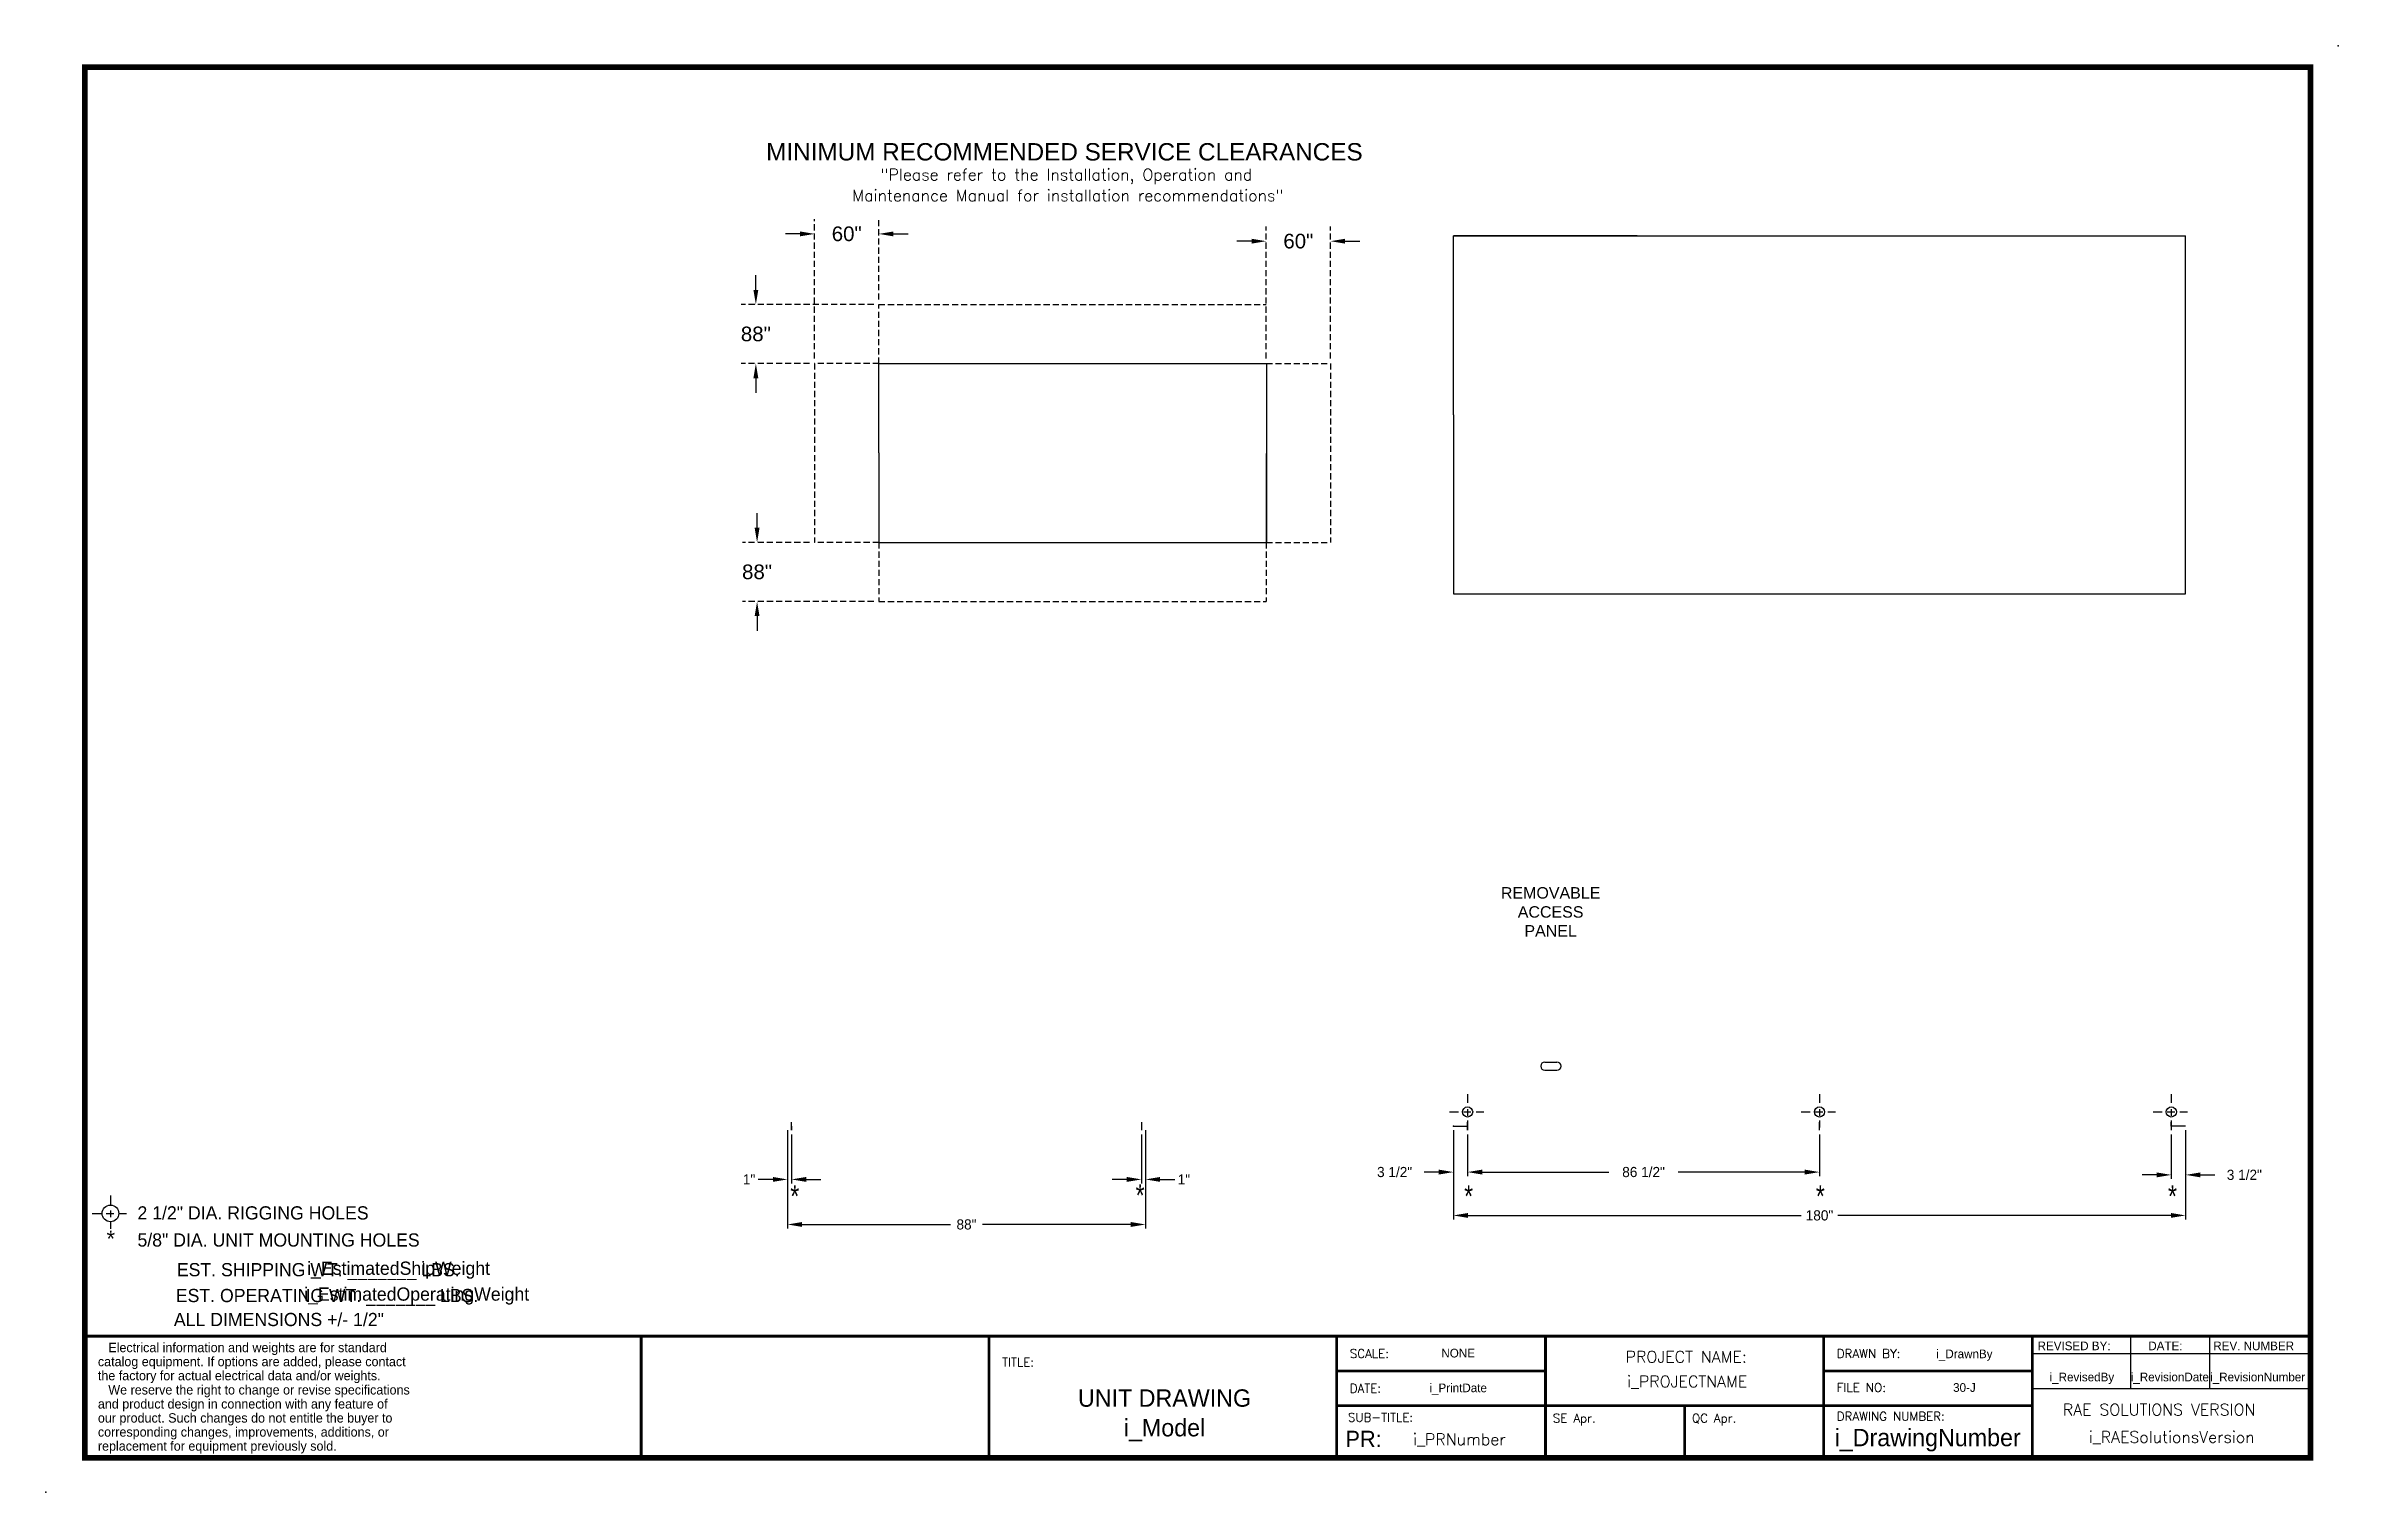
# Model space of a CAD drawing. Extents: x -165 to 398, y -242 to 114.
import ezdxf
from ezdxf.enums import TextEntityAlignment as Align

# ---------------------------------------------------------------- set-up
doc = ezdxf.new("R2010")
doc.units = 0
doc.header["$MEASUREMENT"] = 0
doc.linetypes.add('HIDDEN', pattern=[0.375, 0.25, -0.125])
doc.layers.get('0').update_dxf_attribs({"color": 1, "linetype": 'CONTINUOUS'})
doc.styles.add('dimentions', font='ARIAL.TTF')
doc.styles.add('SIMPLEX', font='SIMPLEX')
doc.styles.add('SLDTEXTSTYLE0', font='ARIAL.TTF', dxfattribs={"width": 0.75})
doc.dimstyles.get("Standard").update_dxf_attribs({"dimtxt": 2.5, "dimasz": 3.6, "dimexe": 1, "dimexo": 1, "dimgap": 1, "dimtad": 0, "dimtih": 1, "dimtoh": 1, "dimdec": 3, "dimzin": 0, "dimdsep": 46, "dimlunit": 5, "dimtxsty": 'STANDARD', "dimcen": 0.09, "dimclrd": 1, "dimclre": 1, "dimclrt": 1, "dimadec": 0, "dimazin": 0, "dimtfac": 1, "dimtdec": 3, "dimtofl": 0, "dimtmove": 0, "dimatfit": 3, "dimfxl": 1, "dimfrac": 2, "dimtolj": 1, "dimtzin": 0, "dimarcsym": 0})

# ---------------------------------------------------------------- blocks, each defined once
blk = doc.blocks.new('*D16')
at = {"color": 1, "lineweight": -2}
for p, q in [((16.92, -152.66), (16.92, -176.82)), ((104.92, -152.66), (104.92, -176.82)), ((20.52, -175.82), (57.01, -175.82)), ((101.32, -175.82), (64.84, -175.82))]:
    blk.add_line(p, q, dxfattribs=at)
at = {"color": 1}
for points in [[(20.52, -175.22), (20.52, -176.42), (16.92, -175.82)], [(101.32, -175.22), (101.32, -176.42), (104.92, -175.82)]]:
    blk.add_solid(points, dxfattribs=at)
at = {"color": 1, "insert": (60.92, -175.82), "char_height": 2.5, "attachment_point": 5}
blk.add_mtext('\\A1;88"', dxfattribs=at)
blk = doc.blocks.new('*D17')
at = {"color": 1, "lineweight": -2}
for p, q in [((180.62, -152.66), (180.62, -163.94)), ((184.12, -153.66), (184.12, -163.94)), ((177.02, -162.94), (173.42, -162.94)), ((187.72, -162.94), (191.32, -162.94))]:
    blk.add_line(p, q, dxfattribs=at)
at = {"color": 1}
for points in [[(177.02, -162.34), (177.02, -163.54), (180.62, -162.94)], [(187.72, -162.34), (187.72, -163.54), (184.12, -162.94)]]:
    blk.add_solid(points, dxfattribs=at)
at = {"color": 1, "insert": (166.17, -162.94), "char_height": 2.5, "attachment_point": 5}
blk.add_mtext('\\A1;3 1/2"', dxfattribs=at)
blk = doc.blocks.new('*D18')
at = {"color": 1, "lineweight": -2}
for p, q in [((180.62, -152.66), (180.62, -174.6)), ((360.62, -152.66), (360.62, -174.6)), ((184.22, -173.6), (266.08, -173.6)), ((357.02, -173.6), (275.16, -173.6))]:
    blk.add_line(p, q, dxfattribs=at)
at = {"color": 1}
for points in [[(184.22, -173), (184.22, -174.2), (180.62, -173.6)], [(357.02, -173), (357.02, -174.2), (360.62, -173.6)]]:
    blk.add_solid(points, dxfattribs=at)
at = {"color": 1, "insert": (270.62, -173.6), "char_height": 2.5, "attachment_point": 5}
blk.add_mtext('\\A1;180"', dxfattribs=at)
blk = doc.blocks.new('*D19')
at = {"color": 1, "lineweight": -2}
for p, q in [((357.12, -153.66), (357.12, -164.63)), ((360.62, -152.66), (360.62, -164.63)), ((353.52, -163.63), (349.92, -163.63)), ((364.22, -163.63), (367.82, -163.63))]:
    blk.add_line(p, q, dxfattribs=at)
at = {"color": 1}
for points in [[(353.52, -163.03), (353.52, -164.23), (357.12, -163.63)], [(364.22, -163.03), (364.22, -164.23), (360.62, -163.63)]]:
    blk.add_solid(points, dxfattribs=at)
at = {"color": 1, "insert": (375.07, -163.63), "char_height": 2.5, "attachment_point": 5}
blk.add_mtext('\\A1;3 1/2"', dxfattribs=at)
blk = doc.blocks.new('*D20')
at = {"color": 1, "lineweight": -2}
for p, q in [((184.12, -153.66), (184.12, -163.94)), ((270.62, -153.66), (270.62, -163.94)), ((187.72, -162.94), (218.87, -162.94)), ((267.02, -162.94), (235.87, -162.94))]:
    blk.add_line(p, q, dxfattribs=at)
at = {"color": 1}
for points in [[(187.72, -162.34), (187.72, -163.54), (184.12, -162.94)], [(267.02, -162.34), (267.02, -163.54), (270.62, -162.94)]]:
    blk.add_solid(points, dxfattribs=at)
at = {"color": 1, "insert": (227.37, -162.94), "char_height": 2.5, "attachment_point": 5}
blk.add_mtext('\\A1;86 1/2"', dxfattribs=at)
blk = doc.blocks.new('*D21')
at = {"color": 1, "lineweight": -2}
for p, q in [((103.92, -153.66), (103.92, -165.74)), ((104.92, -152.66), (104.92, -165.74)), ((100.32, -164.74), (96.72, -164.74)), ((108.52, -164.74), (112.12, -164.74))]:
    blk.add_line(p, q, dxfattribs=at)
at = {"color": 1}
for points in [[(100.32, -164.14), (100.32, -165.34), (103.92, -164.74)], [(108.52, -164.14), (108.52, -165.34), (104.92, -164.74)]]:
    blk.add_solid(points, dxfattribs=at)
at = {"color": 1, "insert": (114.37, -164.74), "char_height": 2.5, "attachment_point": 5}
blk.add_mtext('\\A1;1"', dxfattribs=at)
blk = doc.blocks.new('*D22')
at = {"color": 1, "lineweight": -2}
for p, q in [((16.92, -152.66), (16.92, -165.74)), ((17.92, -153.66), (17.92, -165.74)), ((13.32, -164.74), (9.72, -164.74)), ((21.52, -164.74), (25.12, -164.74))]:
    blk.add_line(p, q, dxfattribs=at)
at = {"color": 1}
for points in [[(13.32, -164.14), (13.32, -165.34), (16.92, -164.74)], [(21.52, -164.14), (21.52, -165.34), (17.92, -164.74)]]:
    blk.add_solid(points, dxfattribs=at)
at = {"color": 1, "insert": (7.47, -164.74), "char_height": 2.5, "attachment_point": 5}
blk.add_mtext('\\A1;1"', dxfattribs=at)

msp = doc.modelspace()

# ---------------------------------------------------------------- linework, layer by layer
at = {"color": 1, "lineweight": 30}
for p, q in [((19.9929, 67.7928), (16.3929, 67.7928)), ((42.97, 67.7928), (46.57, 67.7928)), ((131.02, 65.9977), (127.42, 65.9977)), ((153.9972, 65.9977), (157.5972, 65.9977)), ((180.6207, 67.2758), (360.6207, 67.2758)), ((180.6207, 23.2758), (180.6207, 67.2758)), ((360.6207, -20.7242), (360.6207, 67.2758)), ((9.1383, 54.0234), (9.1383, 57.6234)), ((39.37, 35.9101), (134.62, 35.9101)), ((39.37, 35.9101), (134.62, 35.9101)), ((39.37, 13.9101), (39.37, 35.9101)), ((134.6395, 35.8012), (134.6395, 13.7577)), ((134.6453, 35.9101), (134.6453, -8.0899)), ((9.1383, 32.3101), (9.1383, 28.7101)), ((180.6207, 23.2758), (180.6207, -20.7242)), ((39.37, 13.9101), (39.37, -8.0899)), ((134.6395, -8.1316), (134.6395, 13.7577)), ((9.4377, -4.4899), (9.4377, -0.8899)), ((39.37, -8.0899), (134.62, -8.0899)), ((180.6207, -20.7242), (360.6207, -20.7242)), ((9.4377, -26.2032), (9.4377, -29.8032)), ((203.0839, -135.899), (206.0839, -135.899)), ((203.0839, -137.899), (206.0839, -137.899)), ((180.6207, -151.6572), (184.1207, -151.6572)), ((360.6207, -151.6572), (357.1207, -151.6572))]:
    msp.add_line(p, q, dxfattribs=at)
at = {"color": 1, "linetype": 'HIDDEN', "lineweight": 30, "ltscale": 6}
for p, q in [((23.5929, 37.1601), (23.5929, 71.3928)), ((39.37, 51.6734), (39.37, 71.3928)), ((134.62, 37.1601), (134.62, 69.5977)), ((150.3972, 37.1601), (150.3972, 69.5977)), ((38.12, 50.4234), (5.5383, 50.4234)), ((39.37, 50.4234), (134.62, 50.4234)), ((39.37, 35.9101), (39.37, 50.4234)), ((22.3429, 35.9101), (5.5383, 35.9101)), ((23.5929, 35.9101), (23.5929, -8.0899)), ((39.37, 35.9101), (23.5929, 35.9101)), ((134.62, 35.9101), (150.3972, 35.9101)), ((150.3972, 35.9101), (150.3972, -8.0899)), ((22.3429, -8.0899), (5.8377, -8.0899)), ((39.37, -8.0899), (23.5929, -8.0899)), ((39.37, -8.0899), (39.37, -22.6032)), ((134.62, -8.0899), (134.62, -22.6032)), ((134.62, -8.0899), (150.3972, -8.0899)), ((38.12, -22.6032), (5.8377, -22.6032)), ((39.37, -22.6032), (134.62, -22.6032))]:
    msp.add_line(p, q, dxfattribs=at)
for p, q in [((225.8375, 67.2758), (180.6207, 67.2758)), ((17.9219, -152.6572), (17.9219, -150.6572)), ((17.9219, -151.6572), (17.9219, -152.6572)), ((103.9219, -150.6572), (103.9219, -152.6572)), ((180.6207, -151.6572), (184.1207, -151.6572)), ((184.1207, -152.6572), (184.1207, -150.6572)), ((184.1207, -151.6572), (184.1207, -152.6572)), ((270.6207, -152.6572), (270.6207, -150.6572)), ((357.1207, -151.6572), (357.1207, -150.6572)), ((357.1207, -150.6572), (357.1207, -152.6572)), ((360.6207, -151.6572), (357.1207, -151.6572))]:
    msp.add_line(p, q)
at = {"lineweight": 30}
for p, q in [((184.1207, -143.7877), (184.1207, -145.9441)), ((270.6207, -143.7877), (270.6207, -145.9441)), ((357.1207, -143.7877), (357.1207, -145.9441)), ((179.6531, -148.1572), (181.84, -148.1572)), ((183.1017, -148.1572), (184.9456, -148.1572)), ((184.1207, -147.4583), (184.1207, -149.0891)), ((184.1207, -150.2539), (184.1207, -151.9545)), ((186.2073, -148.1572), (188.0757, -148.1572)), ((266.1531, -148.1572), (268.34, -148.1572)), ((269.6017, -148.1572), (271.4456, -148.1572)), ((270.6207, -147.4583), (270.6207, -149.0891)), ((270.6207, -150.2539), (270.6207, -151.9545)), ((272.7073, -148.1572), (274.5757, -148.1572)), ((352.6531, -148.1572), (354.84, -148.1572)), ((356.1017, -148.1572), (357.9456, -148.1572)), ((357.1207, -147.4583), (357.1207, -149.0891)), ((357.1207, -150.2539), (357.1207, -151.9545)), ((359.2073, -148.1572), (361.0757, -148.1572)), ((-149.5293, -168.7321), (-149.5293, -170.8884)), ((-153.9969, -173.1016), (-151.81, -173.1016)), ((-150.5484, -173.1016), (-148.7044, -173.1016)), ((-149.5293, -172.4027), (-149.5293, -174.0334)), ((-147.4427, -173.1016), (-145.5744, -173.1016)), ((-149.5293, -175.1983), (-149.5293, -176.8988)), ((-19.0475, -233.2236), (-19.0475, -203.2986)), ((66.4525, -233.2236), (66.4525, -203.2986)), ((151.9525, -203.2986), (322.9525, -203.2986)), ((151.9525, -233.2236), (151.9525, -203.2986)), ((203.2525, -203.2986), (203.2525, -233.2236)), ((271.6525, -203.2986), (271.6525, -220.3986)), ((322.9525, -203.2986), (322.9525, -233.2236)), ((322.9525, -203.2986), (391.3525, -203.2986)), ((322.9525, -203.2986), (322.9525, -207.5736)), ((322.9525, -207.5736), (391.3525, -207.5736)), ((347.0868, -203.2986), (347.0868, -216.1236)), ((366.5234, -203.2986), (366.5234, -216.1236)), ((203.2525, -211.8486), (151.9525, -211.8486)), ((271.6525, -211.8486), (322.9525, -211.8486)), ((271.6525, -220.3986), (271.6525, -211.8486)), ((322.9525, -216.1236), (391.3525, -216.1236)), ((322.9525, -220.3986), (151.9525, -220.3986)), ((237.4525, -220.3986), (237.4525, -233.2236)), ((271.6525, -220.3986), (271.6525, -233.2236))]:
    msp.add_line(p, q, dxfattribs=at)
at = {"const_width": 1.368}
msp.add_lwpolyline([(-155.8475, -233.2236), (391.3525, -233.2236), (391.3525, 108.7764), (-155.8475, 108.7764), (-155.8475, -233.2236)], dxfattribs=at)
at = {"lineweight": 30, "const_width": 0.684}
for points in [[(-18.2388, -203.2986), (-155.8475, -203.2986)], [(391.3525, -203.2986), (-19.0475, -203.2986), (-19.0475, -233.2236)], [(66.4525, -203.2986), (66.4525, -233.2236)], [(151.9525, -203.2986), (151.9525, -233.2236)], [(203.2525, -203.2986), (203.2525, -233.2236)], [(271.6525, -203.2986), (271.6525, -233.2236)], [(322.9525, -233.2236), (322.9525, -203.2986), (391.3525, -203.2986)], [(203.2525, -211.8486), (151.9525, -211.8486)], [(322.9525, -211.8486), (271.6525, -211.8486), (271.6525, -233.2236)], [(322.9525, -220.3986), (151.9525, -220.3986)], [(237.4525, -220.3986), (237.4525, -233.2236)]]:
    msp.add_lwpolyline(points, dxfattribs=at)
at = {"color": 1, "lineweight": 30}
for centre in [(184.1207, -148.1572), (270.6207, -148.1572), (357.1207, -148.1572)]:
    msp.add_circle(centre, 1.25, dxfattribs=at)
at = {"lineweight": 30}
msp.add_circle((-149.5293, -173.1016), 2.0505, dxfattribs=at)
at = {"color": 1, "lineweight": 30}
for centre, start, end in [((203.0839, -136.899), 90, 270), ((206.0839, -136.899), 270, 90)]:
    msp.add_arc(centre, 1, start, end, dxfattribs=at)
for p in [(398.1335, 114.0448), (322.9525, -233.2236), (-165.4119, -241.659)]:
    msp.add_point(p)
at = {"color": 1, "linetype": 'ByBlock', "lineweight": 30}
msp.add_point((180.6207, -151.6572), dxfattribs=at)
at = {"color": 1, "lineweight": 30}
for points in [[(19.9929, 68.3928), (19.9929, 67.1928), (23.5929, 67.7928)], [(42.97, 68.3928), (42.97, 67.1928), (39.37, 67.7928)], [(131.02, 66.5977), (131.02, 65.3977), (134.62, 65.9977)], [(153.9972, 66.5977), (153.9972, 65.3977), (150.3972, 65.9977)], [(8.5383, 54.0234), (9.7383, 54.0234), (9.1383, 50.4234)], [(8.5383, 32.3101), (9.7383, 32.3101), (9.1383, 35.9101)], [(8.8377, -4.4899), (10.0377, -4.4899), (9.4377, -8.0899)], [(8.8377, -26.2032), (10.0377, -26.2032), (9.4377, -22.6032)]]:
    msp.add_solid(points, dxfattribs=at)

# ---------------------------------------------------------------- texts
at = {"lineweight": 30}
for s, height, style, p in [('MINIMUM RECOMMENDED SERVICE CLEARANCES', 4.275, 'dimentions', (11.6742, 85.8463)), ('SCALE:', 2.1375, 'SIMPLEX', (155.1587, -208.6423)), ('DRAWN BY:', 2.1375, 'SIMPLEX', (274.8587, -208.6423)), ('TITLE:', 2.1375, 'SIMPLEX', (69.6587, -210.7798)), ('DATE:', 2.1375, 'SIMPLEX', (155.1587, -217.1923)), ('FILE NO:', 2.1375, 'SIMPLEX', (274.8587, -216.9857)), ('SUB-TITLE:', 2.1375, 'SIMPLEX', (154.6955, -224.3318)), ('SE Apr.', 2.1375, 'SIMPLEX', (205.0699, -224.5305)), ('QC Apr.', 2.1375, 'SIMPLEX', (239.2699, -224.5305)), ('DRAWING NUMBER:', 2.1375, 'SIMPLEX', (274.8587, -224.0723)), ('RAE SOLUTIONS VERSION', 2.8386, 'SIMPLEX', (330.4463, -222.7798))]:
    msp.add_text(s, height=height, dxfattribs=dict(at, style=style)).set_placement(p)
at = {"lineweight": 30, "style": 'SIMPLEX'}
for s, p in [('"Please refer to the Installation, Operation and', (85.5015, 80.9566)), ('Maintenance Manual for installation recommendations"', (85.8401, 75.8114)), ('PROJECT NAME:', (237.8818, -209.7821)), ('i_PROJECTNAME', (238.0976, -215.8579)), ('i_PRNumber', (182.098, -230.0743)), ('i_RAESolutionsVersion', (357.223, -229.5246))]:
    msp.add_text(s, height=2.8386, dxfattribs=at).set_placement(p, align=Align.CENTER)
at = {"color": 1, "lineweight": 30, "style": 'dimentions'}
for s, p in [('REMOVABLE', (204.5295, -95.6781)), ('ACCESS', (204.5295, -100.3656)), ('PANEL', (204.5295, -105.0139))]:
    msp.add_text(s, height=2.8125, dxfattribs=at).set_placement(p, align=Align.CENTER)
at = {"lineweight": 30}
for s, height, p in [('2 1/2" DIA. RIGGING HOLES', 3.249, (-142.8887, -174.5986)), ('5/8" DIA. UNIT MOUNTING HOLES', 3.249, (-142.8887, -181.2628)), ('catalog equipment. If options are added, please contact', 2.302729, (-152.6191, -210.6886)), ('   Electrical information and weights are for standard', 2.302729, (-152.6191, -207.2345)), ('REVISED BY:', 2.1375, (324.2355, -206.7445)), ('DATE:', 2.1375, (351.4551, -206.7445)), ('REV. NUMBER', 2.1375, (367.4396, -206.7445)), ('the factory for actual electrical data and/or weights.', 2.302729, (-152.6191, -214.1427)), ('and product design in connection with any feature of', 2.302729, (-152.6191, -221.0944)), ('   We reserve the right to change or revise specifications', 2.302729, (-152.6191, -217.6404)), ('our product. Such changes do not entitle the buyer to', 2.302729, (-152.6191, -224.5485)), ('corresponding changes, improvements, additions, or ', 2.302729, (-152.6191, -228.0026)), ('replacement for equipment previously sold.', 2.302729, (-152.6191, -231.4567))]:
    msp.add_text(s, height=height, dxfattribs=at).set_placement(p)
for s, height, p in [('*', 3.9985, (-149.4449, -181.3191)), ('EST. SHIPPING WT. _______ LBS.', 3.249, (-98.4399, -188.5639)), ('i_EstimatedShipWeight', 3.252729, (-78.6923, -188.209)), ('i_EstimatedOperatingWeight', 3.249, (-74.2466, -194.5642)), ('EST. OPERATING WT. _______ LBS.', 3.249, (-96.2825, -194.9191)), ('ALL DIMENSIONS +/- 1/2"', 3.249, (-108.1129, -200.8155)), ('NONE', 2.1375, (181.7981, -208.5294)), ('i_DrawnBy', 2.1375, (306.2538, -208.7127)), ('i_RevisedBy', 2.1375, (335.1287, -214.4089)), ('i_RevisionDate', 2.1375, (356.7559, -214.4089)), ('i_RevisionNumber', 2.1375, (378.3414, -214.4089)), ('UNIT DRAWING', 4.275, (109.6065, -220.6495)), ('i_PrintDate', 2.1375, (181.7981, -217.0794)), ('30-J', 2.1375, (306.2538, -216.9827)), ('i_Model', 4.275, (109.6065, -227.9356)), ('i_DrawingNumber', 4.275, (297.2244, -230.3632))]:
    msp.add_text(s, height=height, dxfattribs=at).set_placement(p, align=Align.CENTER)
msp.add_text('PR:', height=4.00781, dxfattribs=at).set_placement((163.0055, -230.5682), align=Align.RIGHT)
at = {"color": 1, "lineweight": 30}
for s, insert, char_height, attachment_point, style in [('60"', (31.4815, 67.7928), 3.6, 5, 'dimentions'), ('60"', (142.5086, 65.9977), 3.6, 5, 'dimentions'), ('88"', (9.1383, 43.1668), 3.6, 5, 'dimentions'), ('88"', (9.4377, -15.3465), 3.6, 5, 'dimentions'), ('*', (17.6128, -166.159), 5.4021, 1, 'SLDTEXTSTYLE0'), ('*', (102.5071, -165.9502), 5.4021, 1, 'SLDTEXTSTYLE0'), ('*', (183.2621, -166.159), 5.4021, 1, 'SLDTEXTSTYLE0'), ('*', (269.7435, -166.159), 5.4021, 1, 'SLDTEXTSTYLE0'), ('*', (356.3051, -166.159), 5.4021, 1, 'SLDTEXTSTYLE0')]:
    msp.add_mtext(s, dxfattribs=dict(at, insert=insert, char_height=char_height, attachment_point=attachment_point, style=style))

# ---------------------------------------------------------------- dimensions: what is measured, and where the dimension line sits
for base, p1, p2, picture, middle in [((16.9219, -164.7367), (17.9219, -152.6572), (16.9219, -151.6572), '*D22', (7.4719, -164.7367)), ((104.9219, -175.8161), (16.9219, -151.6572), (104.9219, -151.6572), '*D16', (60.9219, -175.8161)), ((104.9219, -164.7367), (103.9219, -152.6572), (104.9219, -151.6572), '*D21', (114.3719, -164.7367)), ((180.6207, -162.9442), (184.1207, -152.6572), (180.6207, -151.6572), '*D17', (166.1707, -162.9442)), ((180.6207, -173.5964), (360.6207, -151.6572), (180.6207, -151.6572), '*D18', (270.6207, -173.5964)), ((360.6207, -163.6268), (357.1207, -152.6572), (360.6207, -151.6572), '*D19', (375.0707, -163.6268)), ((270.6207, -162.9442), (184.1207, -152.6572), (270.6207, -152.6572), '*D20', (227.3707, -162.9442))]:
    dim = msp.add_linear_dim(base=base, p1=p1, p2=p2, dimstyle='Standard', override={"dimpost": '"'})
    dim.commit()
    dim.dimension.update_dxf_attribs({"geometry": picture, "text_midpoint": middle})

doc.saveas('drawing.dxf')
